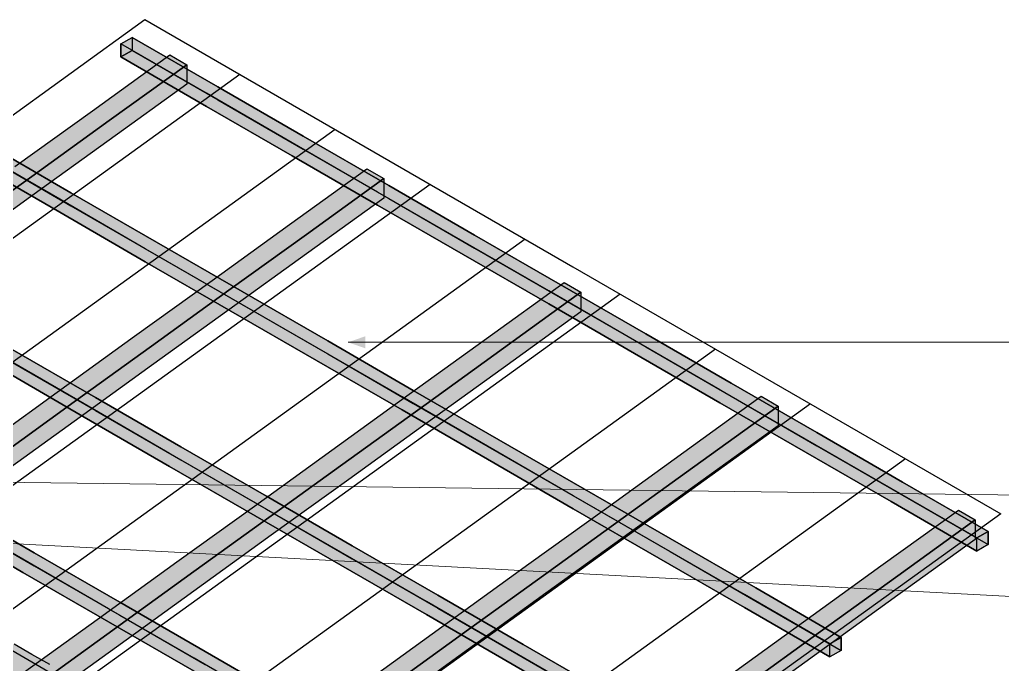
# Model space of a CAD drawing. Header units: metres. Extents: x 0 to 34.2, y 0 to 17.8.
# Drawn here: x 7.62 to 11.389, y 10.582 to 13.055 of the extents above; entities that cross this region are included whole.
import ezdxf

# ---------------------------------------------------------------- set-up
doc = ezdxf.new("R2010")
doc.units = ezdxf.units.M
doc.header["$LTSCALE"] = 0.25
doc.layers.add('ISO-ARISTAS', color=8, linetype='CONTINUOUS')
doc.layers.add('ISO-CONCRETO-SUP', color=254, linetype='CONTINUOUS', true_color=0xe8e8e8)
doc.layers.add('LLAMADAS', color=30, linetype='CONTINUOUS', lineweight=18)

msp = doc.modelspace()

# ---------------------------------------------------------------- linework, layer by layer
at = {"layer": 'ISO-ARISTAS', "color": 250}
for p, q in [((6.0103, 11.5469), (8.1, 13.055)), ((8.1, 13.055), (9.7411, 12.1075)), ((8.0082, 12.9619), (8.0515, 12.9869)), ((8.0082, 12.9619), (8.0515, 12.9869)), ((8.0515, 12.9869), (8.0515, 12.9369)), ((8.3797, 12.7974), (8.0515, 12.9869)), ((8.0515, 12.9869), (8.0515, 12.9369)), ((8.0515, 12.9869), (8.3797, 12.7974)), ((8.0082, 12.9119), (8.0082, 12.9619)), ((8.3364, 12.7724), (8.0082, 12.9619)), ((8.3364, 12.7724), (8.0082, 12.9619)), ((8.0082, 12.9619), (8.0082, 12.9119)), ((8.0515, 12.9369), (8.0082, 12.9119)), ((8.0082, 12.9119), (8.0515, 12.9369)), ((8.0515, 12.9369), (8.3797, 12.7474)), ((8.0515, 12.9369), (8.3797, 12.7474)), ((7.8988, 12.7055), (8.1957, 12.9198)), ((8.3364, 12.7224), (8.0082, 12.9119)), ((8.0082, 12.9119), (8.3364, 12.7224)), ((8.1957, 12.9198), (8.2606, 12.8823)), ((8.2606, 12.8823), (7.9637, 12.668)), ((7.9637, 12.668), (8.2606, 12.8823)), ((8.2606, 12.8823), (8.2606, 12.8072)), ((8.4647, 12.8444), (6.375, 11.3363)), ((8.2606, 12.8072), (7.9637, 12.593)), ((8.7079, 12.6079), (8.3797, 12.7974)), ((8.3797, 12.7974), (8.7079, 12.6079)), ((8.6646, 12.5829), (8.3364, 12.7724)), ((8.6646, 12.5829), (8.3364, 12.7724)), ((8.3797, 12.7474), (8.7079, 12.5579)), ((8.3797, 12.7474), (8.7079, 12.5579)), ((7.6018, 12.4912), (7.8988, 12.7055)), ((8.6646, 12.5329), (8.3364, 12.7224)), ((8.3364, 12.7224), (8.6646, 12.5329)), ((7.6668, 12.4537), (7.9637, 12.668)), ((7.9637, 12.668), (7.6668, 12.4537)), ((8.8294, 12.6339), (6.7397, 11.1258)), ((7.9637, 12.593), (7.6668, 12.3787)), ((9.0362, 12.4184), (8.7079, 12.6079)), ((8.7079, 12.6079), (9.0362, 12.4184)), ((7.7735, 12.3661), (7.4453, 12.5556)), ((7.7735, 12.3661), (7.4453, 12.5556)), ((7.8168, 12.3911), (7.4886, 12.5806)), ((7.4886, 12.5806), (7.8168, 12.3911)), ((8.9929, 12.3934), (8.6646, 12.5829)), ((8.9929, 12.3934), (8.6646, 12.5829)), ((8.7079, 12.5579), (9.0362, 12.3684)), ((8.7079, 12.5579), (9.0362, 12.3684)), ((7.4886, 12.5306), (7.8168, 12.3411)), ((7.4886, 12.5306), (7.8168, 12.3411)), ((8.9929, 12.3434), (8.6646, 12.5329)), ((8.6646, 12.5329), (8.9929, 12.3434)), ((7.7735, 12.3161), (7.4453, 12.5056)), ((7.4453, 12.5056), (7.7735, 12.3161)), ((8.6548, 12.269), (8.9517, 12.4833)), ((8.9517, 12.4833), (9.0167, 12.4458)), ((7.6668, 12.4537), (7.3699, 12.2394)), ((7.3699, 12.2394), (7.6668, 12.4537)), ((9.0167, 12.4458), (8.7198, 12.2315)), ((8.7198, 12.2315), (9.0167, 12.4458)), ((9.0167, 12.4458), (9.0167, 12.3708)), ((9.1941, 12.4233), (7.1044, 10.9152)), ((9.3644, 12.2289), (9.0362, 12.4184)), ((9.0362, 12.4184), (9.3644, 12.2289)), ((7.6668, 12.3787), (7.3699, 12.1644)), ((8.1017, 12.1766), (7.7735, 12.3661)), ((8.1017, 12.1766), (7.7735, 12.3661)), ((8.145, 12.2016), (7.8168, 12.3911)), ((7.8168, 12.3911), (8.145, 12.2016)), ((9.0167, 12.3708), (8.7198, 12.1565)), ((9.3211, 12.2039), (8.9929, 12.3934)), ((9.3211, 12.2039), (8.9929, 12.3934)), ((9.0362, 12.3684), (9.3644, 12.1789)), ((9.0362, 12.3684), (9.3644, 12.1789)), ((7.8168, 12.3411), (8.145, 12.1516)), ((7.8168, 12.3411), (8.145, 12.1516)), ((9.3211, 12.1539), (8.9929, 12.3434)), ((8.9929, 12.3434), (9.3211, 12.1539)), ((8.1017, 12.1266), (7.7735, 12.3161)), ((7.7735, 12.3161), (8.1017, 12.1266)), ((8.3579, 12.0547), (8.6548, 12.269)), ((9.5588, 12.2128), (7.4691, 10.7047)), ((8.4228, 12.0172), (8.7198, 12.2315)), ((8.7198, 12.2315), (8.4228, 12.0172)), ((9.6926, 12.0394), (9.3644, 12.2289)), ((9.3644, 12.2289), (9.6926, 12.0394)), ((8.43, 11.9871), (8.1017, 12.1766)), ((8.43, 11.9871), (8.1017, 12.1766)), ((8.4733, 12.0121), (8.145, 12.2016)), ((8.145, 12.2016), (8.4733, 12.0121)), ((9.6493, 12.0144), (9.3211, 12.2039)), ((9.6493, 12.0144), (9.3211, 12.2039)), ((9.3644, 12.1789), (9.6926, 11.9894)), ((9.3644, 12.1789), (9.6926, 11.9894)), ((8.145, 12.1516), (8.4733, 11.9621)), ((8.145, 12.1516), (8.4733, 11.9621)), ((8.7198, 12.1565), (8.4228, 11.9422)), ((9.6493, 11.9644), (9.3211, 12.1539)), ((9.3211, 12.1539), (9.6493, 11.9644)), ((8.43, 11.9371), (8.1017, 12.1266)), ((8.1017, 12.1266), (8.43, 11.9371)), ((9.7411, 12.1075), (11.3822, 11.16)), ((8.061, 11.8404), (8.3579, 12.0547)), ((9.4109, 11.8325), (9.7078, 12.0468)), ((10.0208, 11.8499), (9.6926, 12.0394)), ((9.6926, 12.0394), (10.0208, 11.8499)), ((9.7078, 12.0468), (9.7727, 12.0093)), ((9.9235, 12.0022), (7.8337, 10.4941)), ((8.4228, 12.0172), (8.1259, 11.8029)), ((8.1259, 11.8029), (8.4228, 12.0172)), ((8.7582, 11.7976), (8.43, 11.9871)), ((8.7582, 11.7976), (8.43, 11.9871)), ((8.8015, 11.8226), (8.4733, 12.0121)), ((8.4733, 12.0121), (8.8015, 11.8226)), ((9.7727, 12.0093), (9.4758, 11.795)), ((9.4758, 11.795), (9.7727, 12.0093)), ((9.9775, 11.8249), (9.6493, 12.0144)), ((9.9775, 11.8249), (9.6493, 12.0144)), ((9.6926, 11.9894), (10.0208, 11.7999)), ((9.6926, 11.9894), (10.0208, 11.7999)), ((9.7727, 12.0093), (9.7727, 11.9343)), ((8.4733, 11.9621), (8.8015, 11.7726)), ((8.4733, 11.9621), (8.8015, 11.7726)), ((9.9775, 11.7749), (9.6493, 11.9644)), ((9.6493, 11.9644), (9.9775, 11.7749)), ((8.4228, 11.9422), (8.1259, 11.7279)), ((8.7582, 11.7476), (8.43, 11.9371)), ((8.43, 11.9371), (8.7582, 11.7476)), ((9.7727, 11.9343), (9.4758, 11.72)), ((7.764, 11.6261), (8.061, 11.8404)), ((10.3491, 11.6604), (10.0208, 11.8499)), ((10.0208, 11.8499), (10.3491, 11.6604)), ((8.1259, 11.8029), (7.829, 11.5886)), ((7.829, 11.5886), (8.1259, 11.8029)), ((9.0864, 11.6081), (8.7582, 11.7976)), ((9.0864, 11.6081), (8.7582, 11.7976)), ((9.1297, 11.6331), (8.8015, 11.8226)), ((8.8015, 11.8226), (9.1297, 11.6331)), ((9.1139, 11.6182), (9.4109, 11.8325)), ((10.3058, 11.6354), (9.9775, 11.8249)), ((10.3058, 11.6354), (9.9775, 11.8249)), ((10.0208, 11.7999), (10.3491, 11.6104)), ((10.0208, 11.7999), (10.3491, 11.6104)), ((7.867, 11.5809), (7.5388, 11.7704)), ((7.867, 11.5809), (7.5388, 11.7704)), ((7.9103, 11.6059), (7.5821, 11.7954)), ((7.5821, 11.7954), (7.9103, 11.6059)), ((10.2882, 11.7917), (8.1984, 10.2835)), ((8.8015, 11.7726), (9.1297, 11.5831)), ((8.8015, 11.7726), (9.1297, 11.5831)), ((9.4758, 11.795), (9.1789, 11.5807)), ((9.1789, 11.5807), (9.4758, 11.795)), ((10.3058, 11.5854), (9.9775, 11.7749)), ((9.9775, 11.7749), (10.3058, 11.5854)), ((7.867, 11.5309), (7.5388, 11.7204)), ((7.5388, 11.7204), (7.867, 11.5309)), ((7.5821, 11.7454), (7.9103, 11.5559)), ((7.5821, 11.7454), (7.9103, 11.5559)), ((8.1259, 11.7279), (7.829, 11.5136)), ((9.0864, 11.5581), (8.7582, 11.7476)), ((8.7582, 11.7476), (9.0864, 11.5581)), ((9.4758, 11.72), (9.1789, 11.5057)), ((10.6773, 11.4709), (10.3491, 11.6604)), ((10.3491, 11.6604), (10.6773, 11.4709)), ((7.4671, 11.4118), (7.764, 11.6261)), ((8.817, 11.4039), (9.1139, 11.6182)), ((9.4146, 11.4186), (9.0864, 11.6081)), ((9.4146, 11.4186), (9.0864, 11.6081)), ((9.4579, 11.4436), (9.1297, 11.6331)), ((9.1297, 11.6331), (9.4579, 11.4436)), ((10.1669, 11.396), (10.4638, 11.6103)), ((10.634, 11.4459), (10.3058, 11.6354)), ((10.634, 11.4459), (10.3058, 11.6354)), ((10.3491, 11.6104), (10.6773, 11.4209)), ((10.3491, 11.6104), (10.6773, 11.4209)), ((10.4638, 11.6103), (10.5288, 11.5728)), ((7.829, 11.5886), (7.5321, 11.3743)), ((7.5321, 11.3743), (7.829, 11.5886)), ((8.1953, 11.3914), (7.867, 11.5809)), ((8.1953, 11.3914), (7.867, 11.5809)), ((8.2386, 11.4164), (7.9103, 11.6059)), ((7.9103, 11.6059), (8.2386, 11.4164)), ((10.6529, 11.5811), (8.5631, 10.073)), ((9.1789, 11.5807), (8.882, 11.3664)), ((8.882, 11.3664), (9.1789, 11.5807)), ((9.1297, 11.5831), (9.4579, 11.3936)), ((9.1297, 11.5831), (9.4579, 11.3936)), ((10.2318, 11.3585), (10.5288, 11.5728)), ((10.5288, 11.5728), (10.2318, 11.3585)), ((10.634, 11.3959), (10.3058, 11.5854)), ((10.3058, 11.5854), (10.634, 11.3959)), ((10.5288, 11.5728), (10.5288, 11.4977)), ((7.6514, 10.5994), (6.0103, 11.5469)), ((7.9103, 11.5559), (8.2386, 11.3664)), ((7.9103, 11.5559), (8.2386, 11.3664)), ((9.4146, 11.3686), (9.0864, 11.5581)), ((9.0864, 11.5581), (9.4146, 11.3686)), ((7.829, 11.5136), (7.5321, 11.2993)), ((8.1953, 11.3414), (7.867, 11.5309)), ((7.867, 11.5309), (8.1953, 11.3414)), ((9.1789, 11.5057), (8.882, 11.2914)), ((10.5288, 11.4977), (10.2318, 11.2835)), ((11.0055, 11.2814), (10.6773, 11.4709)), ((10.6773, 11.4709), (11.0055, 11.2814)), ((9.7862, 11.2541), (9.4579, 11.4436)), ((9.4579, 11.4436), (9.7862, 11.2541)), ((10.9622, 11.2564), (10.634, 11.4459)), ((10.9622, 11.2564), (10.634, 11.4459)), ((10.6773, 11.4209), (11.0055, 11.2314)), ((10.6773, 11.4209), (11.0055, 11.2314)), ((8.5235, 11.2019), (8.1953, 11.3914)), ((8.5235, 11.2019), (8.1953, 11.3914)), ((8.5668, 11.2269), (8.2386, 11.4164)), ((8.2386, 11.4164), (8.5668, 11.2269)), ((8.5201, 11.1896), (8.817, 11.4039)), ((9.7429, 11.2291), (9.4146, 11.4186)), ((9.7429, 11.2291), (9.4146, 11.4186)), ((9.4579, 11.3936), (9.7862, 11.2041)), ((9.4579, 11.3936), (9.7862, 11.2041)), ((9.87, 11.1817), (10.1669, 11.396)), ((10.9622, 11.2064), (10.634, 11.3959)), ((10.634, 11.3959), (10.9622, 11.2064)), ((8.2386, 11.3664), (8.5668, 11.1769)), ((8.2386, 11.3664), (8.5668, 11.1769)), ((8.882, 11.3664), (8.585, 11.1521)), ((8.585, 11.1521), (8.882, 11.3664)), ((11.0175, 11.3706), (8.9278, 9.8624)), ((9.7429, 11.1791), (9.4146, 11.3686)), ((9.4146, 11.3686), (9.7429, 11.1791)), ((10.2318, 11.3585), (9.9349, 11.1442)), ((9.9349, 11.1442), (10.2318, 11.3585)), ((8.5235, 11.1519), (8.1953, 11.3414)), ((8.1953, 11.3414), (8.5235, 11.1519)), ((8.882, 11.2914), (8.585, 11.0771)), ((10.2318, 11.2835), (9.9349, 11.0692)), ((11.3337, 11.0919), (11.0055, 11.2814)), ((11.0055, 11.2814), (11.3337, 11.0919)), ((10.1144, 11.0646), (9.7862, 11.2541)), ((9.7862, 11.2541), (10.1144, 11.0646)), ((11.2904, 11.0669), (10.9622, 11.2564)), ((11.2904, 11.0669), (10.9622, 11.2564)), ((11.0055, 11.2314), (11.3337, 11.0419)), ((11.0055, 11.2314), (11.3337, 11.0419)), ((7.6756, 11.0101), (7.3474, 11.1996)), ((7.3474, 11.1996), (7.6756, 11.0101)), ((8.8517, 11.0124), (8.5235, 11.2019)), ((8.8517, 11.0124), (8.5235, 11.2019)), ((8.895, 11.0374), (8.5668, 11.2269)), ((8.5668, 11.2269), (8.895, 11.0374)), ((10.0711, 11.0396), (9.7429, 11.2291)), ((10.0711, 11.0396), (9.7429, 11.2291)), ((9.7862, 11.2041), (10.1144, 11.0146)), ((9.7862, 11.2041), (10.1144, 11.0146)), ((11.2904, 11.0169), (10.9622, 11.2064)), ((10.9622, 11.2064), (11.2904, 11.0169)), ((7.6323, 10.9851), (7.3041, 11.1746)), ((7.6323, 10.9851), (7.3041, 11.1746)), ((8.2232, 10.9753), (8.5201, 11.1896)), ((8.5668, 11.1769), (8.895, 10.9874)), ((8.5668, 11.1769), (8.895, 10.9874)), ((11.3822, 11.16), (9.2925, 9.6519)), ((9.573, 10.9674), (9.87, 11.1817)), ((10.0711, 10.9896), (9.7429, 11.1791)), ((9.7429, 11.1791), (10.0711, 10.9896)), ((10.9229, 10.9595), (11.2199, 11.1738)), ((11.2199, 11.1738), (11.2848, 11.1363)), ((7.6323, 10.9351), (7.3041, 11.1246)), ((7.3041, 11.1246), (7.6323, 10.9351)), ((7.3474, 11.1496), (7.6756, 10.9601)), ((7.3474, 11.1496), (7.6756, 10.9601)), ((8.2881, 10.9378), (8.585, 11.1521)), ((8.585, 11.1521), (8.2881, 10.9378)), ((8.8517, 10.9624), (8.5235, 11.1519)), ((8.5235, 11.1519), (8.8517, 10.9624)), ((9.638, 10.9299), (9.9349, 11.1442)), ((9.9349, 11.1442), (9.638, 10.9299)), ((11.2848, 11.1363), (10.9879, 10.922)), ((10.9879, 10.922), (11.2848, 11.1363)), ((11.2848, 11.1363), (11.2848, 11.0613)), ((11.3337, 11.0919), (11.2904, 11.0669)), ((11.2904, 11.0669), (11.3337, 11.0919)), ((11.3337, 11.0419), (11.3337, 11.0919)), ((11.3337, 11.0919), (11.3337, 11.0419)), ((8.585, 11.0771), (8.2881, 10.8628)), ((9.9349, 11.0692), (9.638, 10.8549)), ((10.4426, 10.8751), (10.1144, 11.0646)), ((10.1144, 11.0646), (10.4426, 10.8751)), ((11.2848, 11.0613), (10.9879, 10.847)), ((11.2904, 11.0169), (11.2904, 11.0669)), ((11.2904, 11.0169), (11.2904, 11.0669)), ((11.3337, 11.0419), (11.2904, 11.0169)), ((11.3337, 11.0419), (11.2904, 11.0169)), ((8.0039, 10.8206), (7.6756, 11.0101)), ((7.6756, 11.0101), (8.0039, 10.8206)), ((9.1799, 10.8229), (8.8517, 11.0124)), ((9.1799, 10.8229), (8.8517, 11.0124)), ((9.2232, 10.8479), (8.895, 11.0374)), ((8.895, 11.0374), (9.2232, 10.8479)), ((10.3993, 10.8501), (10.0711, 11.0396)), ((10.3993, 10.8501), (10.0711, 11.0396)), ((10.1144, 11.0146), (10.4426, 10.8251)), ((10.1144, 11.0146), (10.4426, 10.8251)), ((7.9606, 10.7956), (7.6323, 10.9851)), ((7.9606, 10.7956), (7.6323, 10.9851)), ((7.9262, 10.761), (8.2232, 10.9753)), ((8.895, 10.9874), (9.2232, 10.7979)), ((8.895, 10.9874), (9.2232, 10.7979)), ((9.2761, 10.7531), (9.573, 10.9674)), ((10.3993, 10.8001), (10.0711, 10.9896)), ((10.0711, 10.9896), (10.3993, 10.8001)), ((7.9606, 10.7456), (7.6323, 10.9351)), ((7.6323, 10.9351), (7.9606, 10.7456)), ((7.6756, 10.9601), (8.0039, 10.7706)), ((7.6756, 10.9601), (8.0039, 10.7706)), ((8.2881, 10.9378), (7.9912, 10.7235)), ((7.9912, 10.7235), (8.2881, 10.9378)), ((9.1799, 10.7729), (8.8517, 10.9624)), ((8.8517, 10.9624), (9.1799, 10.7729)), ((9.638, 10.9299), (9.3411, 10.7156)), ((9.3411, 10.7156), (9.638, 10.9299)), ((10.626, 10.7452), (10.9229, 10.9595)), ((10.9879, 10.922), (10.691, 10.7077)), ((10.691, 10.7077), (10.9879, 10.922)), ((8.2881, 10.8628), (7.9912, 10.6485)), ((9.638, 10.8549), (9.3411, 10.6406)), ((10.7708, 10.6856), (10.4426, 10.8751)), ((10.4426, 10.8751), (10.7708, 10.6856)), ((8.3321, 10.6311), (8.0039, 10.8206)), ((8.0039, 10.8206), (8.3321, 10.6311)), ((9.5082, 10.6334), (9.1799, 10.8229)), ((9.5082, 10.6334), (9.1799, 10.8229)), ((9.5515, 10.6584), (9.2232, 10.8479)), ((9.2232, 10.8479), (9.5515, 10.6584)), ((10.7275, 10.6606), (10.3993, 10.8501)), ((10.7275, 10.6606), (10.3993, 10.8501)), ((10.4426, 10.8251), (10.7708, 10.6356)), ((10.4426, 10.8251), (10.7708, 10.6356)), ((10.9879, 10.847), (10.691, 10.6327)), ((8.2888, 10.6061), (7.9606, 10.7956)), ((8.2888, 10.6061), (7.9606, 10.7956)), ((9.2232, 10.7979), (9.5515, 10.6084)), ((9.2232, 10.7979), (9.5515, 10.6084)), ((10.7275, 10.6106), (10.3993, 10.8001)), ((10.3993, 10.8001), (10.7275, 10.6106)), ((7.6293, 10.5468), (7.9262, 10.761)), ((8.2888, 10.5561), (7.9606, 10.7456)), ((7.9606, 10.7456), (8.2888, 10.5561)), ((8.0039, 10.7706), (8.3321, 10.5811)), ((8.0039, 10.7706), (8.3321, 10.5811)), ((8.9792, 10.5388), (9.2761, 10.7531)), ((9.5082, 10.5834), (9.1799, 10.7729)), ((9.1799, 10.7729), (9.5082, 10.5834)), ((10.3291, 10.5309), (10.626, 10.7452)), ((7.9912, 10.7235), (7.6943, 10.5093)), ((7.6943, 10.5093), (7.9912, 10.7235)), ((9.3411, 10.7156), (9.0442, 10.5013)), ((9.0442, 10.5013), (9.3411, 10.7156)), ((10.691, 10.7077), (10.394, 10.4934)), ((10.394, 10.4934), (10.691, 10.7077)), ((10.7708, 10.6856), (10.7275, 10.6606)), ((10.7275, 10.6606), (10.7708, 10.6856)), ((10.7708, 10.6356), (10.7708, 10.6856)), ((10.7708, 10.6856), (10.7708, 10.6356)), ((7.6671, 10.6203), (7.5985, 10.6595)), ((7.9912, 10.6485), (7.6943, 10.4343)), ((8.6603, 10.4416), (8.3321, 10.6311)), ((8.3321, 10.6311), (8.6603, 10.4416)), ((9.3411, 10.6406), (9.0442, 10.4263)), ((9.8364, 10.4439), (9.5082, 10.6334)), ((9.8364, 10.4439), (9.5082, 10.6334)), ((9.8797, 10.4689), (9.5515, 10.6584)), ((9.5515, 10.6584), (9.8797, 10.4689)), ((10.691, 10.6327), (10.394, 10.4184)), ((10.7275, 10.6106), (10.7275, 10.6606)), ((10.7275, 10.6106), (10.7275, 10.6606)), ((10.7708, 10.6356), (10.7275, 10.6106)), ((10.7708, 10.6356), (10.7275, 10.6106)), ((9.2925, 9.6519), (7.6514, 10.5994)), ((7.7357, 10.5811), (7.6671, 10.6203)), ((8.617, 10.4166), (8.2888, 10.6061)), ((8.617, 10.4166), (8.2888, 10.6061)), ((9.5515, 10.6084), (9.8797, 10.4189)), ((9.5515, 10.6084), (9.8797, 10.4189)), ((9.8364, 10.3939), (9.5082, 10.5834)), ((9.5082, 10.5834), (9.8364, 10.3939))]:
    msp.add_line(p, q, dxfattribs=at)
at = {"layer": 'ISO-CONCRETO-SUP', "true_color": 0x575d65}
for points in [[(8.0515, 12.9369), (8.0082, 12.9119), (8.0515, 12.9869), (8.0082, 12.9619)], [(8.2606, 12.8072), (7.9637, 12.593), (8.2606, 12.8823), (7.9637, 12.668)], [(7.9637, 12.593), (7.6668, 12.3787), (7.9637, 12.668), (7.6668, 12.4537)], [(7.6668, 12.3787), (7.3699, 12.1644), (7.6668, 12.4537), (7.3699, 12.2394)], [(9.0167, 12.3708), (8.7198, 12.1565), (9.0167, 12.4458), (8.7198, 12.2315)], [(8.7198, 12.1565), (8.4228, 11.9422), (8.7198, 12.2315), (8.4228, 12.0172)], [(8.4228, 11.9422), (8.1259, 11.7279), (8.4228, 12.0172), (8.1259, 11.8029)], [(9.7727, 11.9343), (9.4758, 11.72), (9.7727, 12.0093), (9.4758, 11.795)], [(8.1259, 11.7279), (7.829, 11.5136), (8.1259, 11.8029), (7.829, 11.5886)], [(9.4758, 11.72), (9.1789, 11.5057), (9.4758, 11.795), (9.1789, 11.5807)], [(7.829, 11.5136), (7.5321, 11.2993), (7.829, 11.5886), (7.5321, 11.3743)], [(9.1789, 11.5057), (8.882, 11.2914), (9.1789, 11.5807), (8.882, 11.3664)], [(10.5288, 11.4977), (10.2318, 11.2835), (10.5288, 11.5728), (10.2318, 11.3585)], [(8.882, 11.2914), (8.585, 11.0771), (8.882, 11.3664), (8.585, 11.1521)], [(10.2318, 11.2835), (9.9349, 11.0692), (10.2318, 11.3585), (9.9349, 11.1442)], [(8.585, 11.0771), (8.2881, 10.8628), (8.585, 11.1521), (8.2881, 10.9378)], [(9.9349, 11.0692), (9.638, 10.8549), (9.9349, 11.1442), (9.638, 10.9299)], [(11.2848, 11.0613), (10.9879, 10.847), (11.2848, 11.1363), (10.9879, 10.922)], [(11.3337, 11.0419), (11.2904, 11.0169), (11.3337, 11.0919), (11.2904, 11.0669)], [(8.2881, 10.8628), (7.9912, 10.6485), (8.2881, 10.9378), (7.9912, 10.7235)], [(9.638, 10.8549), (9.3411, 10.6406), (9.638, 10.9299), (9.3411, 10.7156)], [(10.9879, 10.847), (10.691, 10.6327), (10.9879, 10.922), (10.691, 10.7077)], [(7.9912, 10.6485), (7.6943, 10.4343), (7.9912, 10.7235), (7.6943, 10.5093)], [(9.3411, 10.6406), (9.0442, 10.4263), (9.3411, 10.7156), (9.0442, 10.5013)], [(10.691, 10.6327), (10.394, 10.4184), (10.691, 10.7077), (10.394, 10.4934)], [(10.7708, 10.6356), (10.7275, 10.6106), (10.7708, 10.6856), (10.7275, 10.6606)]]:
    msp.add_solid(points, dxfattribs=at)
at = {"layer": 'ISO-CONCRETO-SUP', "true_color": 0x6b737d}
for points in [[(8.0515, 12.9869), (8.3797, 12.7974), (8.0082, 12.9619), (8.3364, 12.7724)], [(8.0515, 12.9369), (8.3797, 12.7474), (8.0082, 12.9119), (8.3364, 12.7224)], [(8.3797, 12.7974), (8.7079, 12.6079), (8.3364, 12.7724), (8.6646, 12.5829)], [(8.3797, 12.7474), (8.7079, 12.5579), (8.3364, 12.7224), (8.6646, 12.5329)], [(8.7079, 12.6079), (9.0362, 12.4184), (8.6646, 12.5829), (8.9929, 12.3934)], [(7.4886, 12.5806), (7.8168, 12.3911), (7.4453, 12.5556), (7.7735, 12.3661)], [(8.7079, 12.5579), (9.0362, 12.3684), (8.6646, 12.5329), (8.9929, 12.3434)], [(7.4886, 12.5306), (7.8168, 12.3411), (7.4453, 12.5056), (7.7735, 12.3161)], [(9.0362, 12.4184), (9.3644, 12.2289), (8.9929, 12.3934), (9.3211, 12.2039)], [(7.8168, 12.3911), (8.145, 12.2016), (7.7735, 12.3661), (8.1017, 12.1766)], [(9.0362, 12.3684), (9.3644, 12.1789), (8.9929, 12.3434), (9.3211, 12.1539)], [(7.8168, 12.3411), (8.145, 12.1516), (7.7735, 12.3161), (8.1017, 12.1266)], [(9.3644, 12.2289), (9.6926, 12.0394), (9.3211, 12.2039), (9.6493, 12.0144)], [(8.145, 12.2016), (8.4733, 12.0121), (8.1017, 12.1766), (8.43, 11.9871)], [(9.3644, 12.1789), (9.6926, 11.9894), (9.3211, 12.1539), (9.6493, 11.9644)], [(8.145, 12.1516), (8.4733, 11.9621), (8.1017, 12.1266), (8.43, 11.9371)], [(9.6926, 12.0394), (10.0208, 11.8499), (9.6493, 12.0144), (9.9775, 11.8249)], [(8.4733, 12.0121), (8.8015, 11.8226), (8.43, 11.9871), (8.7582, 11.7976)], [(9.6926, 11.9894), (10.0208, 11.7999), (9.6493, 11.9644), (9.9775, 11.7749)], [(8.4733, 11.9621), (8.8015, 11.7726), (8.43, 11.9371), (8.7582, 11.7476)], [(10.0208, 11.8499), (10.3491, 11.6604), (9.9775, 11.8249), (10.3058, 11.6354)], [(8.8015, 11.8226), (9.1297, 11.6331), (8.7582, 11.7976), (9.0864, 11.6081)], [(10.0208, 11.7999), (10.3491, 11.6104), (9.9775, 11.7749), (10.3058, 11.5854)], [(7.5821, 11.7954), (7.9103, 11.6059), (7.5388, 11.7704), (7.867, 11.5809)], [(8.8015, 11.7726), (9.1297, 11.5831), (8.7582, 11.7476), (9.0864, 11.5581)], [(7.5821, 11.7454), (7.9103, 11.5559), (7.5388, 11.7204), (7.867, 11.5309)], [(10.3491, 11.6604), (10.6773, 11.4709), (10.3058, 11.6354), (10.634, 11.4459)], [(9.1297, 11.6331), (9.4579, 11.4436), (9.0864, 11.6081), (9.4146, 11.4186)], [(10.3491, 11.6104), (10.6773, 11.4209), (10.3058, 11.5854), (10.634, 11.3959)], [(7.9103, 11.6059), (8.2386, 11.4164), (7.867, 11.5809), (8.1953, 11.3914)], [(9.1297, 11.5831), (9.4579, 11.3936), (9.0864, 11.5581), (9.4146, 11.3686)], [(7.9103, 11.5559), (8.2386, 11.3664), (7.867, 11.5309), (8.1953, 11.3414)], [(10.6773, 11.4709), (11.0055, 11.2814), (10.634, 11.4459), (10.9622, 11.2564)], [(9.4579, 11.4436), (9.7862, 11.2541), (9.4146, 11.4186), (9.7429, 11.2291)], [(10.6773, 11.4209), (11.0055, 11.2314), (10.634, 11.3959), (10.9622, 11.2064)], [(8.2386, 11.4164), (8.5668, 11.2269), (8.1953, 11.3914), (8.5235, 11.2019)], [(9.4579, 11.3936), (9.7862, 11.2041), (9.4146, 11.3686), (9.7429, 11.1791)], [(8.2386, 11.3664), (8.5668, 11.1769), (8.1953, 11.3414), (8.5235, 11.1519)], [(11.0055, 11.2814), (11.3337, 11.0919), (10.9622, 11.2564), (11.2904, 11.0669)], [(9.7862, 11.2541), (10.1144, 11.0646), (9.7429, 11.2291), (10.0711, 11.0396)], [(11.0055, 11.2314), (11.3337, 11.0419), (10.9622, 11.2064), (11.2904, 11.0169)], [(7.3474, 11.1996), (7.6756, 11.0101), (7.3041, 11.1746), (7.6323, 10.9851)], [(8.5668, 11.2269), (8.895, 11.0374), (8.5235, 11.2019), (8.8517, 11.0124)], [(9.7862, 11.2041), (10.1144, 11.0146), (9.7429, 11.1791), (10.0711, 10.9896)], [(8.5668, 11.1769), (8.895, 10.9874), (8.5235, 11.1519), (8.8517, 10.9624)], [(7.3474, 11.1496), (7.6756, 10.9601), (7.3041, 11.1246), (7.6323, 10.9351)], [(10.1144, 11.0646), (10.4426, 10.8751), (10.0711, 11.0396), (10.3993, 10.8501)], [(7.6756, 11.0101), (8.0039, 10.8206), (7.6323, 10.9851), (7.9606, 10.7956)], [(8.895, 11.0374), (9.2232, 10.8479), (8.8517, 11.0124), (9.1799, 10.8229)], [(10.1144, 11.0146), (10.4426, 10.8251), (10.0711, 10.9896), (10.3993, 10.8001)], [(8.895, 10.9874), (9.2232, 10.7979), (8.8517, 10.9624), (9.1799, 10.7729)], [(7.6756, 10.9601), (8.0039, 10.7706), (7.6323, 10.9351), (7.9606, 10.7456)], [(10.4426, 10.8751), (10.7708, 10.6856), (10.3993, 10.8501), (10.7275, 10.6606)], [(8.0039, 10.8206), (8.3321, 10.6311), (7.9606, 10.7956), (8.2888, 10.6061)], [(9.2232, 10.8479), (9.5515, 10.6584), (9.1799, 10.8229), (9.5082, 10.6334)], [(10.4426, 10.8251), (10.7708, 10.6356), (10.3993, 10.8001), (10.7275, 10.6106)], [(9.2232, 10.7979), (9.5515, 10.6084), (9.1799, 10.7729), (9.5082, 10.5834)], [(8.0039, 10.7706), (8.3321, 10.5811), (7.9606, 10.7456), (8.2888, 10.5561)], [(8.3321, 10.6311), (8.6603, 10.4416), (8.2888, 10.6061), (8.617, 10.4166)], [(9.5515, 10.6584), (9.8797, 10.4689), (9.5082, 10.6334), (9.8364, 10.4439)], [(9.5515, 10.6084), (9.8797, 10.4189), (9.5082, 10.5834), (9.8364, 10.3939)]]:
    msp.add_solid(points, dxfattribs=at)
at = {"layer": 'ISO-CONCRETO-SUP', "true_color": 0x616771}
for points in [[(8.0515, 12.9369), (8.3797, 12.7474), (8.0515, 12.9869), (8.3797, 12.7974)], [(8.0082, 12.9119), (8.3364, 12.7224), (8.0082, 12.9619), (8.3364, 12.7724)], [(8.3797, 12.7474), (8.7079, 12.5579), (8.3797, 12.7974), (8.7079, 12.6079)], [(8.3364, 12.7224), (8.6646, 12.5329), (8.3364, 12.7724), (8.6646, 12.5829)], [(8.7079, 12.5579), (9.0362, 12.3684), (8.7079, 12.6079), (9.0362, 12.4184)], [(7.4453, 12.5056), (7.7735, 12.3161), (7.4453, 12.5556), (7.7735, 12.3661)], [(7.4886, 12.5306), (7.8168, 12.3411), (7.4886, 12.5806), (7.8168, 12.3911)], [(8.6646, 12.5329), (8.9929, 12.3434), (8.6646, 12.5829), (8.9929, 12.3934)], [(9.0362, 12.3684), (9.3644, 12.1789), (9.0362, 12.4184), (9.3644, 12.2289)], [(7.7735, 12.3161), (8.1017, 12.1266), (7.7735, 12.3661), (8.1017, 12.1766)], [(7.8168, 12.3411), (8.145, 12.1516), (7.8168, 12.3911), (8.145, 12.2016)], [(8.9929, 12.3434), (9.3211, 12.1539), (8.9929, 12.3934), (9.3211, 12.2039)], [(9.3644, 12.1789), (9.6926, 11.9894), (9.3644, 12.2289), (9.6926, 12.0394)], [(8.1017, 12.1266), (8.43, 11.9371), (8.1017, 12.1766), (8.43, 11.9871)], [(8.145, 12.1516), (8.4733, 11.9621), (8.145, 12.2016), (8.4733, 12.0121)], [(9.3211, 12.1539), (9.6493, 11.9644), (9.3211, 12.2039), (9.6493, 12.0144)], [(9.6926, 11.9894), (10.0208, 11.7999), (9.6926, 12.0394), (10.0208, 11.8499)], [(8.43, 11.9371), (8.7582, 11.7476), (8.43, 11.9871), (8.7582, 11.7976)], [(8.4733, 11.9621), (8.8015, 11.7726), (8.4733, 12.0121), (8.8015, 11.8226)], [(9.6493, 11.9644), (9.9775, 11.7749), (9.6493, 12.0144), (9.9775, 11.8249)], [(10.0208, 11.7999), (10.3491, 11.6104), (10.0208, 11.8499), (10.3491, 11.6604)], [(8.7582, 11.7476), (9.0864, 11.5581), (8.7582, 11.7976), (9.0864, 11.6081)], [(8.8015, 11.7726), (9.1297, 11.5831), (8.8015, 11.8226), (9.1297, 11.6331)], [(9.9775, 11.7749), (10.3058, 11.5854), (9.9775, 11.8249), (10.3058, 11.6354)], [(7.5388, 11.7204), (7.867, 11.5309), (7.5388, 11.7704), (7.867, 11.5809)], [(7.5821, 11.7454), (7.9103, 11.5559), (7.5821, 11.7954), (7.9103, 11.6059)], [(10.3491, 11.6104), (10.6773, 11.4209), (10.3491, 11.6604), (10.6773, 11.4709)], [(9.0864, 11.5581), (9.4146, 11.3686), (9.0864, 11.6081), (9.4146, 11.4186)], [(9.1297, 11.5831), (9.4579, 11.3936), (9.1297, 11.6331), (9.4579, 11.4436)], [(10.3058, 11.5854), (10.634, 11.3959), (10.3058, 11.6354), (10.634, 11.4459)], [(7.867, 11.5309), (8.1953, 11.3414), (7.867, 11.5809), (8.1953, 11.3914)], [(7.9103, 11.5559), (8.2386, 11.3664), (7.9103, 11.6059), (8.2386, 11.4164)], [(10.6773, 11.4209), (11.0055, 11.2314), (10.6773, 11.4709), (11.0055, 11.2814)], [(9.4579, 11.3936), (9.7862, 11.2041), (9.4579, 11.4436), (9.7862, 11.2541)], [(10.634, 11.3959), (10.9622, 11.2064), (10.634, 11.4459), (10.9622, 11.2564)], [(8.1953, 11.3414), (8.5235, 11.1519), (8.1953, 11.3914), (8.5235, 11.2019)], [(8.2386, 11.3664), (8.5668, 11.1769), (8.2386, 11.4164), (8.5668, 11.2269)], [(9.4146, 11.3686), (9.7429, 11.1791), (9.4146, 11.4186), (9.7429, 11.2291)], [(11.0055, 11.2314), (11.3337, 11.0419), (11.0055, 11.2814), (11.3337, 11.0919)], [(9.7862, 11.2041), (10.1144, 11.0146), (9.7862, 11.2541), (10.1144, 11.0646)], [(10.9622, 11.2064), (11.2904, 11.0169), (10.9622, 11.2564), (11.2904, 11.0669)], [(7.3474, 11.1496), (7.6756, 10.9601), (7.3474, 11.1996), (7.6756, 11.0101)], [(8.5235, 11.1519), (8.8517, 10.9624), (8.5235, 11.2019), (8.8517, 11.0124)], [(8.5668, 11.1769), (8.895, 10.9874), (8.5668, 11.2269), (8.895, 11.0374)], [(9.7429, 11.1791), (10.0711, 10.9896), (9.7429, 11.2291), (10.0711, 11.0396)], [(7.3041, 11.1246), (7.6323, 10.9351), (7.3041, 11.1746), (7.6323, 10.9851)], [(10.1144, 11.0146), (10.4426, 10.8251), (10.1144, 11.0646), (10.4426, 10.8751)], [(7.6756, 10.9601), (8.0039, 10.7706), (7.6756, 11.0101), (8.0039, 10.8206)], [(8.8517, 10.9624), (9.1799, 10.7729), (8.8517, 11.0124), (9.1799, 10.8229)], [(8.895, 10.9874), (9.2232, 10.7979), (8.895, 11.0374), (9.2232, 10.8479)], [(10.0711, 10.9896), (10.3993, 10.8001), (10.0711, 11.0396), (10.3993, 10.8501)], [(7.6323, 10.9351), (7.9606, 10.7456), (7.6323, 10.9851), (7.9606, 10.7956)], [(10.4426, 10.8251), (10.7708, 10.6356), (10.4426, 10.8751), (10.7708, 10.6856)], [(8.0039, 10.7706), (8.3321, 10.5811), (8.0039, 10.8206), (8.3321, 10.6311)], [(9.1799, 10.7729), (9.5082, 10.5834), (9.1799, 10.8229), (9.5082, 10.6334)], [(9.2232, 10.7979), (9.5515, 10.6084), (9.2232, 10.8479), (9.5515, 10.6584)], [(10.3993, 10.8001), (10.7275, 10.6106), (10.3993, 10.8501), (10.7275, 10.6606)], [(7.9606, 10.7456), (8.2888, 10.5561), (7.9606, 10.7956), (8.2888, 10.6061)], [(8.3321, 10.5811), (8.6603, 10.3916), (8.3321, 10.6311), (8.6603, 10.4416)], [(9.5082, 10.5834), (9.8364, 10.3939), (9.5082, 10.6334), (9.8364, 10.4439)], [(9.5515, 10.6084), (9.8797, 10.4189), (9.5515, 10.6584), (9.8797, 10.4689)], [(8.2888, 10.5561), (8.617, 10.3666), (8.2888, 10.6061), (8.617, 10.4166)]]:
    msp.add_solid(points, dxfattribs=at)
at = {"layer": 'ISO-CONCRETO-SUP', "true_color": 0x6e7681}
for points in [[(8.1957, 12.9198), (8.2606, 12.8823), (7.8988, 12.7055), (7.9637, 12.668)], [(7.8988, 12.7055), (7.9637, 12.668), (7.6018, 12.4912), (7.6668, 12.4537)], [(7.6018, 12.4912), (7.6668, 12.4537), (7.3049, 12.2769), (7.3699, 12.2394)], [(8.9517, 12.4833), (9.0167, 12.4458), (8.6548, 12.269), (8.7198, 12.2315)], [(8.6548, 12.269), (8.7198, 12.2315), (8.3579, 12.0547), (8.4228, 12.0172)], [(8.3579, 12.0547), (8.4228, 12.0172), (8.061, 11.8404), (8.1259, 11.8029)], [(9.7078, 12.0468), (9.7727, 12.0093), (9.4109, 11.8325), (9.4758, 11.795)], [(8.061, 11.8404), (8.1259, 11.8029), (7.764, 11.6261), (7.829, 11.5886)], [(9.4109, 11.8325), (9.4758, 11.795), (9.1139, 11.6182), (9.1789, 11.5807)], [(7.764, 11.6261), (7.829, 11.5886), (7.4671, 11.4118), (7.5321, 11.3743)], [(9.1139, 11.6182), (9.1789, 11.5807), (8.817, 11.4039), (8.882, 11.3664)], [(10.4638, 11.6103), (10.5288, 11.5728), (10.1669, 11.396), (10.2318, 11.3585)], [(8.817, 11.4039), (8.882, 11.3664), (8.5201, 11.1896), (8.585, 11.1521)], [(10.1669, 11.396), (10.2318, 11.3585), (9.87, 11.1817), (9.9349, 11.1442)], [(8.5201, 11.1896), (8.585, 11.1521), (8.2232, 10.9753), (8.2881, 10.9378)], [(9.87, 11.1817), (9.9349, 11.1442), (9.573, 10.9674), (9.638, 10.9299)], [(11.2199, 11.1738), (11.2848, 11.1363), (10.9229, 10.9595), (10.9879, 10.922)], [(8.2232, 10.9753), (8.2881, 10.9378), (7.9262, 10.761), (7.9912, 10.7235)], [(9.573, 10.9674), (9.638, 10.9299), (9.2761, 10.7531), (9.3411, 10.7156)], [(10.9229, 10.9595), (10.9879, 10.922), (10.626, 10.7452), (10.691, 10.7077)], [(7.9262, 10.761), (7.9912, 10.7235), (7.6293, 10.5468), (7.6943, 10.5093)], [(9.2761, 10.7531), (9.3411, 10.7156), (8.9792, 10.5388), (9.0442, 10.5013)], [(10.626, 10.7452), (10.691, 10.7077), (10.3291, 10.5309), (10.394, 10.4934)]]:
    msp.add_solid(points, dxfattribs=at)
at = {"layer": 'ISO-CONCRETO-SUP', "true_color": 0xc1c5cc}
for points in [[(7.5119, 10.5975), (7.5805, 10.5583), (7.5552, 10.6285), (7.6238, 10.5893)], [(7.5552, 10.6285), (7.6238, 10.5893), (7.5985, 10.6595), (7.6671, 10.6203)], [(7.6238, 10.5893), (7.6924, 10.5501), (7.6671, 10.6203), (7.7357, 10.5811)], [(7.5805, 10.5583), (7.6491, 10.5191), (7.6238, 10.5893), (7.6924, 10.5501)]]:
    msp.add_solid(points, dxfattribs=at)
at = {"layer": 'LLAMADAS'}
for p, q in [((18.48, 11.8175), (8.8794, 11.8175)), ((18.48, 11.1432), (5.9349, 11.3007)), ((18.48, 10.4689), (6.0622, 11.1265))]:
    msp.add_line(p, q, dxfattribs=at)
msp.add_solid([(8.8794, 11.8175), (8.9454, 11.7944), (8.9454, 11.8406)], dxfattribs=at)

doc.saveas('drawing.dxf')
